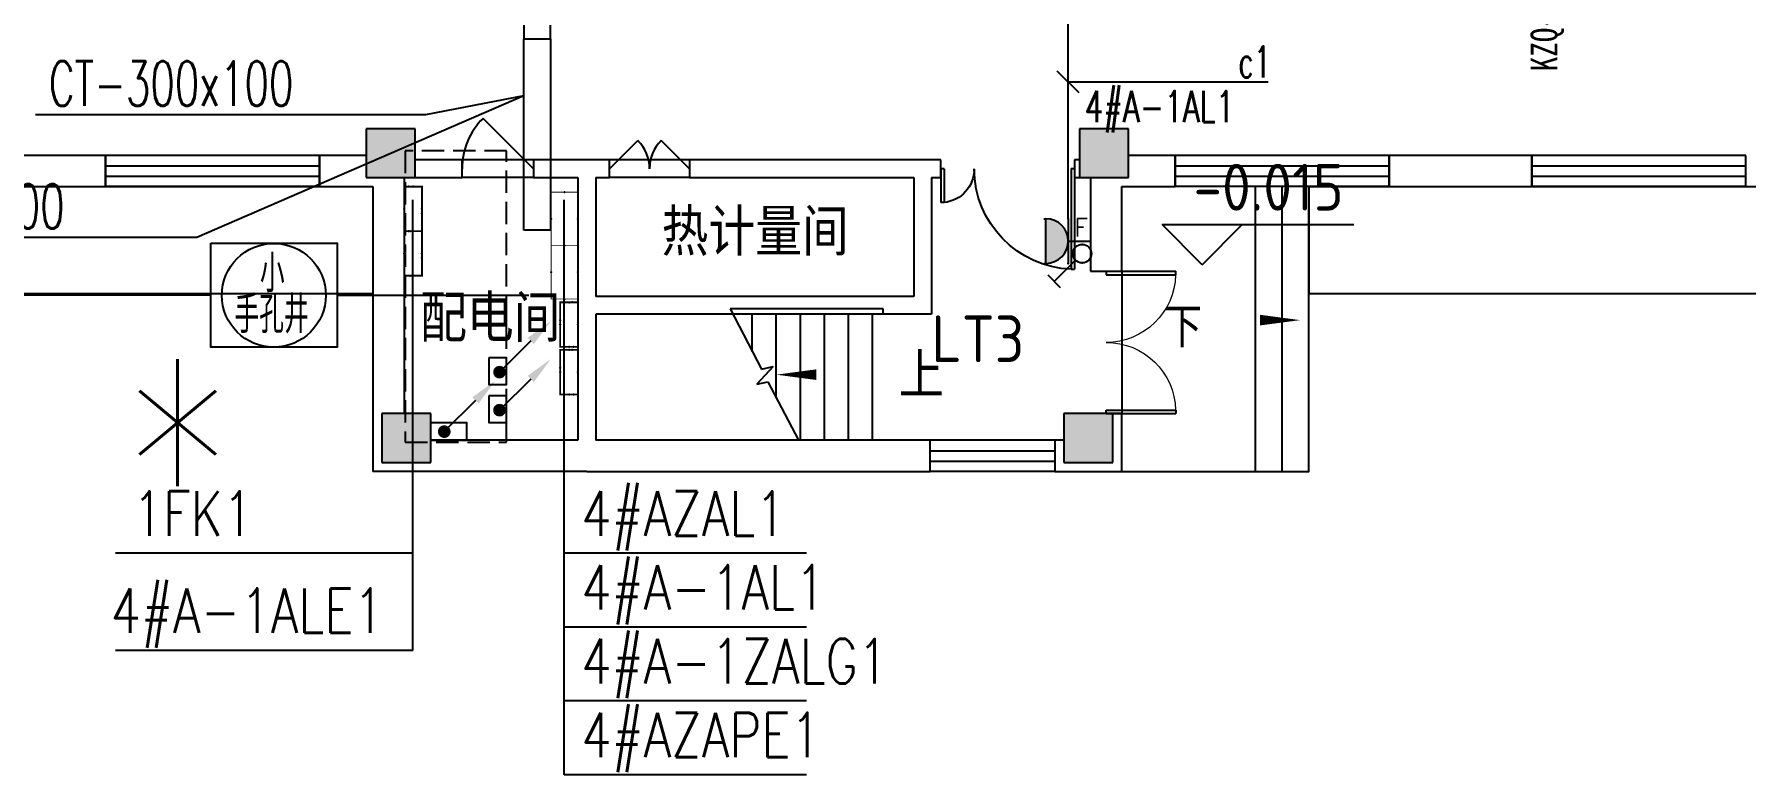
# Model space of a CAD drawing. Extents: x 1725663 to 4653551, y -550461 to 248782.
# Drawn here: x 2064550 to 2083750, y -46794 to -38477 of the extents above; entities that cross this region are included whole.
import ezdxf
from ezdxf.enums import TextEntityAlignment as Align

# ---------------------------------------------------------------- set-up
doc = ezdxf.new("R2010")
doc.units = 0
doc.header["$LTSCALE"] = 1000
doc.linetypes.add('DASH', pattern=[0.35, 0.25, -0.1])
for name, color, linetype in [('0-底图', 7, 'Continuous'), ('A-ANNO-IDEN', 3, 'Continuous'), ('A-ANNO-IDEN-LEVL', 3, 'Continuous'), ('A-ANNO-TXT', 7, 'Continuous'), ('A-FLOR-STRS', 140, 'Continuous'), ('BTTK', 7, 'Continuous'), ('CABLETRAY', 4, 'Continuous'), ('CABLETRAY_DIM', 3, 'Continuous'), ('CLAYER', 7, 'Continuous'), ('COLUMN', 255, 'Continuous'), ('D', 7, 'Continuous'), ('DBZ', 7, 'Continuous'), ('DIM-照明', 3, 'Continuous'), ('DIM_SYMB', 3, 'Continuous'), ('DOOR_FIRE', 4, 'Continuous'), ('DOTLN', 2, 'DASH'), ('E2-楼梯、坡道', 52, 'Continuous'), ('EQUIP-插座', 3, 'Continuous'), ('EQUIP-照明', 3, 'Continuous'), ('EQUIP-箱柜', 3, 'Continuous'), ('GROUND', 2, 'Continuous'), ('LWIRE', 4, 'Continuous'), ('PUB_HATCH', 8, 'Continuous'), ('PUB_TEXT', 7, 'Continuous'), ('TEL_TEXT', 7, 'Continuous'), ('WALL', 2, 'Continuous'), ('WINDOW', 4, 'Continuous'), ('WIRE-照明', 6, 'Continuous'), ('抗震支吊架', 2, 'Continuous')]:
    doc.layers.add(name, color=color, linetype=linetype)
doc.styles.add('-黑体_T3', font='', dxfattribs={"width": 0.8})
doc.styles.add('_TCH_DIM', font='SIMPLEX', dxfattribs={"width": 0.8, "height": 5, "bigfont": 'HZTXT'})
doc.styles.add('_TEL_DIM', font='SIMPLEX', dxfattribs={"width": 0.8, "height": 3.5, "bigfont": 'HZTXT'})
doc.styles.add('kzcad', font='', dxfattribs={"width": 0.8})
doc.styles.get("Standard").update_dxf_attribs({"font": 'geniso.shx', "bigfont": 'hztxt.shx'})
doc.styles.add('中西文等高字体', font='tssdeng.shx', dxfattribs={"width": 0.8, "bigfont": 'tssdchn.shx'})
doc.styles.get('-黑体_T3').set_extended_font_data('SimHei')
doc.styles.get('kzcad').set_extended_font_data('SimSun')

# ---------------------------------------------------------------- blocks, each defined once
blk = doc.blocks.new('$equip_U$00000177(WIN7-PC-dian)')
at = {"const_width": 0.02}
blk.add_lwpolyline([(-0.6, 0.6), (0.6, 0.6), (0.6, 0), (-0.6, 0)], close=True, dxfattribs=at)
for p in [(0, 0.6), (-0.6, 0.3), (0, 0), (0.6, 0.3)]:
    blk.add_point(p)
at = {"color": 7, "style": '_TEL_DIM', "flags": 1}
for tag in ['A', 'REMARK']:
    blk.add_attdef(tag, text='', height=0.00002, dxfattribs=at).set_placement((0, 0), align=Align.MIDDLE_CENTER)
blk = doc.blocks.new('fdsefg')
at = {"layer": 'EQUIP-箱柜', "const_width": 20}
blk.add_lwpolyline([(21301, 11505), (21801, 11505), (21801, 11305), (21301, 11305)], close=True, dxfattribs=at)
at = {"layer": 'EQUIP-箱柜'}
for p in [(21301, 11355), (21601, 11505), (21801, 11372)]:
    blk.add_point(p, dxfattribs=at)
blk = doc.blocks.new('$equip_U$00000181(WIN7-PC-dian)')
for p in [(0, 0.4), (-0.5, 0.2), (0, 0), (0.5, 0.2)]:
    blk.add_point(p)
at = {"xscale": 0.002, "yscale": 0.002, "zscale": 0.002}
blk.add_blockref('fdsefg', (-43.101, -22.61), dxfattribs=at)
at = {"color": 7, "style": '_TEL_DIM', "flags": 1}
for tag in ['A', 'REMARK']:
    blk.add_attdef(tag, text='', height=0.00002, dxfattribs=at).set_placement((0, 0), align=Align.MIDDLE_CENTER)
at = {"color": 7, "style": '_TEL_DIM'}
blk.add_attdef('$TEXT$', text='', height=0.00002, dxfattribs=at).set_placement((0.1, 0), align=Align.MIDDLE_CENTER)
blk = doc.blocks.new('$equip$00001764')
for p, q in [((-0.5, 1.05), (-0.5, 1)), ((-0.5, 1), (0.5, 1)), ((0.5, 1.05), (0.5, 1)), ((0.5, 0.5), (-0.5, 0.5)), ((0, 0.5), (0, 0))]:
    blk.add_line(p, q)
blk.add_arc((0, 1), 0.5, 180, 0)
for p in [(-0.5, 0.5), (0.5, 0.5), (0, 0)]:
    blk.add_point(p)
for points in [[(0.433, 0.75), (-0.433, 0.75), (0.5, 1), (-0.5, 1)], [(0.25, 0.567), (-0.25, 0.567), (0.433, 0.75), (-0.433, 0.75)], [(0, 0.5), (0, 0.5), (0.25, 0.567), (-0.25, 0.567)]]:
    blk.add_solid(points)
at = {"color": 7, "style": '_TEL_DIM'}
blk.add_attdef('$TEXT$', text='', height=0.4, dxfattribs=at).set_placement((0.303, 0.211), align=Align.MIDDLE_CENTER)
at = {"color": 7, "style": '_TEL_DIM', "flags": 1}
blk.add_attdef('A', text='', height=0.00002, dxfattribs=at).set_placement((0, 0), align=Align.MIDDLE_CENTER)
blk = doc.blocks.new('$equip$00002327')
for p, q in [((0.147, 0.356), (0.625, 0.833)), ((0.484, 0.975), (0.766, 0.692))]:
    blk.add_line(p, q)
blk.add_circle((0, 0.208), 0.208)
for p in [(0, 0.417), (-0.208, 0.208), (0, 0), (0.208, 0.208)]:
    blk.add_point(p)
at = {"color": 7, "flags": 1}
blk.add_attdef('A', text='', height=0.00002, dxfattribs=at).set_placement((0, 0), align=Align.MIDDLE_CENTER)
blk = doc.blocks.new('$TelecSys$00000079')
for p, q in [((0.7, 0.7), (0, 0)), ((0.104, 0.104), (0.104, 0.104)), ((-0.104, -0.104), (-0.104, -0.104))]:
    blk.add_line(p, q)
at = {"const_width": 0.142}
blk.add_lwpolyline([(-0.071, 0, 1), (0.071, 0, 1)], format="xyb", close=True, dxfattribs=at)
blk.add_solid([(0.63, 0.77), (0.77, 0.63), (1.15, 1.15)])
at = {"width": 0.8, "flags": 9}
blk.add_attdef('A', (0, 0), '', height=0.00002, dxfattribs=at)
blk = doc.blocks.new('A$C74FB5005')
at = {"layer": 'WIRE-照明'}
blk.add_lwpolyline([(0, 1167), (1417, 1167), (1417, 0), (0, 0)], close=True, dxfattribs=at)
blk.add_circle((708, 583), 583, dxfattribs=at)
at = {"layer": 'BTTK', "style": '中西文等高字体', "width": 0.7}
for s, height, p in [('小', 417, (552, 618)), ('手孔井', 416.7, (267, 158))]:
    blk.add_text(s, height=height, dxfattribs=at).set_placement(p)
blk = doc.blocks.new('jhgj')
at = {"layer": 'WIRE-照明'}
for p, q in [((2572962, -38346), (2558537, -38346)), ((2574379, -38346), (2576530, -38346))]:
    blk.add_line(p, q, dxfattribs=at)
blk.add_blockref('A$C74FB5005', (2572962, -38929), dxfattribs=at)
at = {"layer": 'D', "style": '_TEL_DIM', "width": 0.8}
blk.add_text('*', height=2500, dxfattribs=at).set_placement((2571905, -41562))
blk = doc.blocks.new('$DorLib2D$00000114')
at = {"color": 0}
blk.add_line((0.5, 0), (-0.207, 0.707), dxfattribs=at)
blk.add_arc((0.5, 0), 1, 135, 180, dxfattribs=at)
blk = doc.blocks.new('$DorLib2D$00000116')
at = {"color": 0}
for p, q in [((-0.5, 0), (-0.146, 0.354)), ((0.5, 0), (0.146, 0.354))]:
    blk.add_line(p, q, dxfattribs=at)
for centre, start, end in [((-0.5, 0), 0, 45), ((0.5, 0), 135, 180)]:
    blk.add_arc(centre, 0.5, start, end, dxfattribs=at)
blk = doc.blocks.new('$WINLIB2D$00000001')
at = {"color": 0}
for points in [[(-0.5, 0.5), (-0.5, -0.5)], [(-0.5, 0.5), (0.5, 0.5)], [(0.5, -0.5), (0.5, 0.5)], [(0.5, 0.1667), (-0.5, 0.1667)], [(0.5, -0.1667), (-0.5, -0.1667)], [(-0.5, -0.5), (0.5, -0.5)]]:
    blk.add_lwpolyline(points, dxfattribs=at)
blk = doc.blocks.new('$DorLib2D$00000225')
at = {"color": 0}
for p, q in [((0.475, -0.001), (0.475, 0.752)), ((0.475, 0.752), (0.5, 0.752)), ((0.5, -0.001), (0.5, 0.752)), ((-0.5, 0), (-0.5, 0.252)), ((-0.475, 0.252), (-0.5, 0.252)), ((-0.475, 0), (-0.475, 0.252)), ((-0.475, 0), (-0.5, 0)), ((0.475, -0.001), (0.5, -0.001))]:
    blk.add_line(p, q, dxfattribs=at)
for centre, radius, start, end in [((0.505, -0.002), 0.755, 92.2493, 179.7238), ((-0.501, 0.003), 0.251, 359.7899, 84.0974)]:
    blk.add_arc(centre, radius, start, end, dxfattribs=at)
blk = doc.blocks.new('$DorLib2D$00000002')
for p, q in [((-0.5, 0), (-0.5, 0.4875)), ((-0.475, 0.4875), (-0.5, 0.4875)), ((-0.475, 0), (-0.475, 0.4875)), ((0.475, 0), (0.475, 0.4875)), ((0.475, 0.4875), (0.5, 0.4875)), ((0.5, 0), (0.5, 0.4875)), ((-0.5, 0), (-0.475, 0)), ((0.5, 0), (0.475, 0))]:
    blk.add_line(p, q)
at = {"lineweight": 13}
for centre, start, end in [((-0.4875, 0), 0, 88.53072), ((0.4875, 0), 91.46928, 180)]:
    blk.add_arc(centre, 0.4875, start, end, dxfattribs=at)
blk = doc.blocks.new('ghj')
at = {"layer": 'PUB_HATCH'}
for points in [[(1505582, 41595.3), (1505032, 41595.3), (1505032, 41045.3), (1505582, 41045.3)], [(1513582, 41595.3), (1513032, 41595.3), (1513032, 41045.3), (1513582, 41045.3)], [(1505757, 38395.3), (1505207, 38395.3), (1505207, 37845.3), (1505757, 37845.3)], [(1513407, 38395.3), (1512857, 38395.3), (1512857, 37845.3), (1513407, 37845.3)]]:
    blk.add_hatch(color=256, dxfattribs=at).paths.add_polyline_path(points)
at = {"layer": 'A-ANNO-IDEN'}
blk.add_lwpolyline([(1514530.7, 39445.3, 0, 0, 0), (1515507, 39445.3, 0, 120, 0), (1515057, 39445.3, 0, 0, 0)], format="xyseb", dxfattribs=at)
at = {"layer": 'A-ANNO-IDEN-LEVL'}
for p, q in [((1514409.1, 40067.8), (1513959.1, 40517.8)), ((1513959.1, 40517.8), (1516110.1, 40517.8)), ((1514409.1, 40067.8), (1514859.1, 40517.8))]:
    blk.add_line(p, q, dxfattribs=at)
at = {"layer": 'A-FLOR-STRS'}
for p, q in [((1510712, 39570.3), (1509113.8, 39570.3)), ((1509113.8, 39570.3), (1509464.8, 38894.8)), ((1510832, 39570.3), (1509113.8, 39570.3)), ((1510832, 39510.3), (1510832, 39570.3)), ((1510832, 39510.3), (1509145, 39510.3)), ((1509362, 39092.6), (1509362, 39510.3)), ((1509632, 38573), (1509632, 39510.3)), ((1509902, 38095.3), (1509902, 39510.3)), ((1510172, 38095.3), (1510172, 39510.3)), ((1510442, 38095.3), (1510442, 39510.3)), ((1510712, 38095.3), (1510712, 39510.3)), ((1509596.6, 38923.9), (1509414.7, 38725.7)), ((1509464.8, 38894.8), (1509596.6, 38923.9)), ((1509414.7, 38725.7), (1509538.4, 38753.1)), ((1509538.4, 38753.1), (1509880.2, 38095.3)), ((1510712, 38095.3), (1509880.2, 38095.3))]:
    blk.add_line(p, q, dxfattribs=at)
at = {"layer": 'COLUMN'}
for p, q in [((1505582, 41595.3), (1505032, 41595.3)), ((1505032, 41595.3), (1505032, 41045.3)), ((1505582, 41045.3), (1505582, 41595.3)), ((1513582, 41595.3), (1513032, 41595.3)), ((1513032, 41595.3), (1513032, 41045.3)), ((1513582, 41045.3), (1513582, 41595.3)), ((1505032, 41045.3), (1505582, 41045.3)), ((1513032, 41045.3), (1513582, 41045.3)), ((1505757, 38395.3), (1505207, 38395.3)), ((1505207, 38395.3), (1505207, 37845.3)), ((1505757, 37845.3), (1505757, 38395.3)), ((1513407, 38395.3), (1512857, 38395.3)), ((1512857, 38395.3), (1512857, 37845.3)), ((1513407, 37845.3), (1513407, 38395.3)), ((1505207, 37845.3), (1505757, 37845.3)), ((1512857, 37845.3), (1513407, 37845.3))]:
    blk.add_line(p, q, dxfattribs=at)
at = {"layer": 'DIM_SYMB'}
blk.add_lwpolyline([(1510847, 38832.8, 0, 0, 0), (1509632, 38832.8, 0, 120, 0), (1510082, 38832.8, 0, 0, 0)], format="xyseb", dxfattribs=at)
at = {"layer": 'DOOR_FIRE'}
for p, q in [((1506907.4, 41245.3, 100), (1506107.4, 41245.3, 100)), ((1508659.8, 41245.3), (1507759.8, 41245.3)), ((1506907.4, 41045.3, 100), (1506107.4, 41045.3, 100)), ((1508659.8, 41045.3), (1507759.8, 41045.3))]:
    blk.add_line(p, q, dxfattribs=at)
at = {"layer": 'E2-楼梯、坡道'}
for points in [[(1513507, 37745.3), (1515007, 37745.3), (1515007, 40945.3)], [(1515007, 37745.3), (1515307, 37745.3), (1515307, 40945.3)], [(1515307, 37745.3), (1515607, 37745.3), (1515607, 40945.3)]]:
    blk.add_lwpolyline(points, dxfattribs=at)
at = {"layer": 'GROUND'}
for p, q in [((1497007, 40945.3), (1505107, 40945.3)), ((1505107, 40945.3), (1505107, 39745.3)), ((1515607, 40945.3), (1515607, 39745.3)), ((1495807, 39745.3), (1505107, 39745.3)), ((1515607, 39745.3), (1589057, 39745.3))]:
    blk.add_line(p, q, dxfattribs=at)
blk.add_lwpolyline([(1515607, 40945.3), (1589057, 40945.3)], dxfattribs=at)
at = {"layer": 'WALL'}
for p, q in [((1502107, 41295.3), (1500507.5, 41295.3)), ((1502107, 40945.3), (1502107, 41295.3)), ((1505032, 41295.3), (1504507, 41295.3)), ((1504507, 41295.3), (1504507, 40945.3)), ((1514107, 41295.3), (1513582, 41295.3)), ((1514107, 40945.3), (1514107, 41295.3)), ((1518107, 41295.3), (1516507, 41295.3)), ((1516507, 41295.3), (1516507, 40945.3)), ((1518107, 40945.3), (1518107, 41295.3)), ((1506107.4, 41245.3), (1505582, 41245.3)), ((1506107.4, 41045.3), (1506107.4, 41245.3)), ((1507507, 41245.3), (1506907.4, 41245.3)), ((1506907.4, 41245.3), (1506907.4, 41045.3)), ((1507759.8, 41245.3), (1507507, 41245.3)), ((1507759.8, 41045.3), (1507759.8, 41245.3)), ((1511273.5, 41245.3), (1508659.8, 41245.3)), ((1508659.8, 41245.3), (1508659.8, 41045.3)), ((1511477, 41245.3), (1511273.5, 41245.3)), ((1511477, 41045.3), (1511477, 41245.3)), ((1513032, 41245.3), (1512977, 41245.3)), ((1512977, 41245.3), (1512977, 41045.3)), ((1500507.5, 40945.3), (1502107, 40945.3)), ((1504507, 40945.3), (1505107, 40945.3)), ((1505107, 40945.3), (1505107, 37745.3)), ((1505457, 41045.3), (1505457, 38395.3)), ((1505582, 41045.3), (1506107.4, 41045.3)), ((1506907.4, 41045.3), (1507407, 41045.3)), ((1507407, 41045.3), (1507407, 39610.3)), ((1507607, 41045.3), (1507759.8, 41045.3)), ((1507607, 41045.3), (1507607, 39710.3)), ((1508659.8, 41045.3), (1511173.5, 41045.3)), ((1511173.5, 41045.3), (1511173.5, 39710.3)), ((1511373.5, 41045.3), (1511373.5, 39510.3)), ((1511373.5, 41045.3), (1511477, 41045.3)), ((1512977, 41045.3), (1513032, 41045.3)), ((1513157, 41045.3), (1513157, 39995.3)), ((1513507, 40945.3), (1514107, 40945.3)), ((1513507, 39995.3), (1513507, 40945.3)), ((1516507, 40945.3), (1518107, 40945.3)), ((1513157, 39995.3), (1513507, 39995.3)), ((1507407, 39610.3), (1507407, 38095.3)), ((1511173.5, 39710.3), (1507607, 39710.3)), ((1507607, 39510.3), (1507607, 38095.3)), ((1511373.5, 39510.3), (1507607, 39510.3)), ((1513507, 38395.3), (1513407, 38395.3)), ((1513507, 37745.3), (1513507, 38395.3)), ((1507407, 38095.3), (1505757, 38095.3)), ((1511357, 38095.3), (1507607, 38095.3)), ((1511357, 37745.3), (1511357, 38095.3)), ((1512857, 38095.3), (1512757, 38095.3)), ((1512757, 38095.3), (1512757, 37745.3)), ((1507507, 37745.3), (1505107, 37745.3)), ((1507507, 37745.3), (1511357, 37745.3)), ((1512757, 37745.3), (1513507, 37745.3))]:
    blk.add_line(p, q, dxfattribs=at)
at = {"layer": 'WINDOW'}
blk.add_line((1513507, 39995.3), (1513507, 38395.3), dxfattribs=at)
at = {"layer": 'DOOR_FIRE', "zscale": 200, "rotation": 180}
for name, p, xscale, yscale in [('$DorLib2D$00000114', (1506507.4, 41145.3), -800, -800), ('$DorLib2D$00000116', (1508209.8, 41145.3), -900, -900), ('$DorLib2D$00000225', (1512227, 41145.3), -1500, 1500)]:
    blk.add_blockref(name, p, dxfattribs=dict(at, xscale=xscale, yscale=yscale))
at = {"layer": 'WINDOW'}
for name, p, xscale, yscale, zscale, rotation in [('$WINLIB2D$00000001', (1503307, 41120.3), 2400, 350, 2400, 180), ('$WINLIB2D$00000001', (1515307, 41120.3), -2400, -350, -2400, 359.9999999999807), ('$WINLIB2D$00000001', (1519307, 41120.3), -2400, -350, -2400, 359.9999999999807), ('$DorLib2D$00000002', (1513332, 39195.3), -1600, 1600, -1600, 270), ('$WINLIB2D$00000001', (1512057, 37920.3), 1400, -350, 1400, 180)]:
    blk.add_blockref(name, p, dxfattribs=dict(at, xscale=xscale, yscale=yscale, zscale=zscale, rotation=rotation))
at = {"layer": 'A-ANNO-TXT', "color": 7}
blk.add_text('-0.015', height=525, dxfattribs=at).set_placement((1514310.8, 40675.3))
at = {"layer": 'A-ANNO-TXT', "color": 7, "style": '-黑体_T3', "width": 0.8}
blk.add_text('下', height=394.3, dxfattribs=at).set_placement((1513978, 39182.8))
at = {"layer": 'CLAYER'}
for s, p in [('热计量间', (1508345, 40168.5)), ('配电间', (1505636, 39200.9))]:
    blk.add_text(s, height=525, dxfattribs=at).set_placement(p)
at = {"layer": 'PUB_TEXT'}
blk.add_text('LT3', height=525, dxfattribs=at).set_placement((1511371.4, 38973.4))
at = {"layer": 'PUB_TEXT', "color": 7, "style": '_TCH_DIM'}
blk.add_text('上', height=506.4, dxfattribs=at).set_placement((1511004.5, 38570.3))

msp = doc.modelspace()

# ---------------------------------------------------------------- linework, layer by layer
at = {"layer": 'CABLETRAY'}
for p, q in [((2070043, -38377), (2070043, -38527)), ((2070043, -38377), (2070043, -38527)), ((2070343, -38527), (2070343, -38377)), ((2070343, -38527), (2070343, -38377)), ((2070043, -38527), (2070343, -38527)), ((2070043, -40677), (2070043, -38527)), ((2070043, -38527), (2070343, -38527)), ((2070043, -38527), (2070343, -38527)), ((2070043, -40677), (2070043, -38527)), ((2070043, -38527), (2070343, -38527)), ((2070343, -38527), (2070343, -40677)), ((2070343, -38527), (2070343, -40677)), ((2070343, -40677), (2070043, -40677)), ((2070343, -40677), (2070043, -40677))]:
    msp.add_line(p, q, dxfattribs=at)
at = {"layer": 'CABLETRAY_DIM'}
for p, q in [((2070043, -39169), (2066373, -40760)), ((2070043, -39169), (2068939, -39381)), ((2068939, -39381), (2064565, -39381)), ((2066373, -40760), (2061998, -40760))]:
    msp.add_line(p, q, dxfattribs=at)
at = {"layer": 'DBZ'}
for p, q in [((2068797, -45397), (2068797, -40338)), ((2070494, -46794), (2070494, -40338)), ((2068797, -44306), (2065462, -44306)), ((2073213, -44306), (2070494, -44306)), ((2073213, -45135), (2070494, -45135)), ((2068797, -45397), (2065462, -45397)), ((2073213, -45965), (2070494, -45965)), ((2073213, -46794), (2070494, -46794))]:
    msp.add_line(p, q, dxfattribs=at)
at = {"layer": 'DIM-照明'}
msp.add_line((2076274, -39137), (2076026, -38890), dxfattribs=at)
msp.add_line((2076274, -39137), (2076026, -38890), dxfattribs=at)
for points in [[(2076150, -39013), (2076688, -39013)], [(2076150, -39013), (2076688, -39013)], [(2076688, -39013), (2078391, -39013)], [(2076688, -39013), (2078391, -39013)]]:
    msp.add_lwpolyline(points, dxfattribs=at)
at = {"layer": 'DOTLN', "linetype": 'DASH'}
msp.add_lwpolyline([(2068711, -43059), (2069850, -43059), (2069850, -39788), (2068711, -39788)], close=True, dxfattribs=at)
msp.add_lwpolyline([(2068711, -43059), (2069850, -43059), (2069850, -39788), (2068711, -39788)], close=True, dxfattribs=at)
at = {"layer": 'EQUIP-箱柜'}
for points in [[(2069650, -42110), (2069650, -42410), (2069850, -42410), (2069850, -42110)], [(2069650, -42538), (2069650, -42838), (2069850, -42838), (2069850, -42538)], [(2069000, -42838), (2069400, -42838), (2069400, -43038), (2069000, -43038)]]:
    msp.add_lwpolyline(points, close=True, dxfattribs=at)
at = {"layer": 'WIRE-照明'}
msp.add_line((2076150, -40550), (2076150, -38227), dxfattribs=at)

# ---------------------------------------------------------------- block references
at = {"layer": '0-底图'}
for name, p in [('ghj', (563243, -81133)), ('jhgj', (-506432, -3063))]:
    msp.add_blockref(name, p, dxfattribs=at)
at = {"layer": 'EQUIP-插座'}
ref = msp.add_blockref('$equip$00001764', (2076400, -40800), dxfattribs=dict(at, xscale=500, yscale=500, zscale=500, rotation=90))
ref.add_attrib('$TEXT$', 'F', dxfattribs={"layer": '0', "color": 7, "height": 200, "style": '_TEL_DIM'}).set_placement((2076295, -40648), align=Align.MIDDLE_CENTER)
at = {"layer": 'EQUIP-照明', "xscale": 500, "yscale": 500, "zscale": 500, "rotation": 180}
msp.add_blockref('$equip$00002327', (2076306, -40837), dxfattribs=at)
at = {"layer": 'EQUIP-箱柜'}
ref = msp.add_blockref('$equip_U$00000181(WIN7-PC-dian)', (2068700, -40438), dxfattribs=dict(at, xscale=500, yscale=500, zscale=500, rotation=269.9999999999999))
ref.add_attrib('$TEXT$', 'REMARK', dxfattribs={"layer": '0', "color": 7, "height": 0.01, "style": '_TEL_DIM'}).set_placement((2068700, -40488), align=Align.MIDDLE_CENTER)
at = {"layer": 'EQUIP-箱柜', "xscale": 500, "yscale": 500, "zscale": 500, "rotation": 90}
for p in [(2070650, -40551), (2070650, -41151)]:
    msp.add_blockref('$equip_U$00000177(WIN7-PC-dian)', p, dxfattribs=at)
at = {"layer": 'EQUIP-箱柜'}
ref = msp.add_blockref('$equip_U$00000181(WIN7-PC-dian)', (2068700, -40938), dxfattribs=dict(at, xscale=500, yscale=500, zscale=500, rotation=269.9999999999999))
ref.add_attrib('$TEXT$', 'REMARK', dxfattribs={"layer": '0', "color": 7, "height": 0.01, "style": '_TEL_DIM'}).set_placement((2068700, -40988), align=Align.MIDDLE_CENTER)
ref = msp.add_blockref('$equip_U$00000181(WIN7-PC-dian)', (2070650, -41738), dxfattribs=dict(at, xscale=500, yscale=500, zscale=500, rotation=90))
ref.add_attrib('$TEXT$', 'REMARK', dxfattribs={"layer": '0', "color": 7, "height": 0.01, "style": '_TEL_DIM'}).set_placement((2070650, -41688), align=Align.MIDDLE_CENTER)
ref = msp.add_blockref('$equip_U$00000181(WIN7-PC-dian)', (2070650, -42273), dxfattribs=dict(at, xscale=500, yscale=500, zscale=500, rotation=90))
ref.add_attrib('$TEXT$', 'REMARK', dxfattribs={"layer": '0', "color": 7, "height": 0.01, "style": '_TEL_DIM'}).set_placement((2070650, -42223), align=Align.MIDDLE_CENTER)
at = {"layer": 'LWIRE', "xscale": 500, "yscale": 500, "zscale": 500}
for p in [(2069770, -42272), (2069770, -42699), (2069150, -42940)]:
    msp.add_blockref('$TelecSys$00000079', p, dxfattribs=at)

# ---------------------------------------------------------------- texts
at = {"layer": 'CABLETRAY_DIM', "color": 7, "style": '_TEL_DIM', "width": 0.64}
for p in [(2064715, -39281), (2062148, -40660)]:
    msp.add_text('CT-300x100', height=500, dxfattribs=at).set_placement(p)
at = {"layer": 'DBZ', "style": '_TEL_DIM', "width": 0.8}
for s, p in [('4#AZAL1', (2070685, -44109)), ('1FK1', (2065654, -44109)), ('4#A-1AL1', (2070685, -44938)), ('4#A-1ALE1', (2065405, -45200)), ('4#A-1ZALG1', (2070685, -45768)), ('4#AZAPE1', (2070685, -46597))]:
    msp.add_text(s, height=500, dxfattribs=at).set_placement(p)
at = {"layer": 'DIM-照明', "color": 7, "style": '_TEL_DIM', "width": 0.64}
msp.add_text('c1', height=350, dxfattribs=at).set_placement((2078059, -38963))
msp.add_text('c1', height=350, dxfattribs=at).set_placement((2078059, -38963))
at = {"layer": 'TEL_TEXT', "style": '_TEL_DIM', "width": 0.7}
msp.add_text('4#A-1AL1', height=350, dxfattribs=at).set_placement((2076334, -39464))
at = {"layer": '抗震支吊架', "color": 2, "style": 'kzcad', "width": 0.8}
msp.add_text('KZQ-300-TL', height=300, rotation=89.8854, dxfattribs=at).set_placement((2081638, -38077), align=Align.CENTER)

doc.saveas('drawing.dxf')
